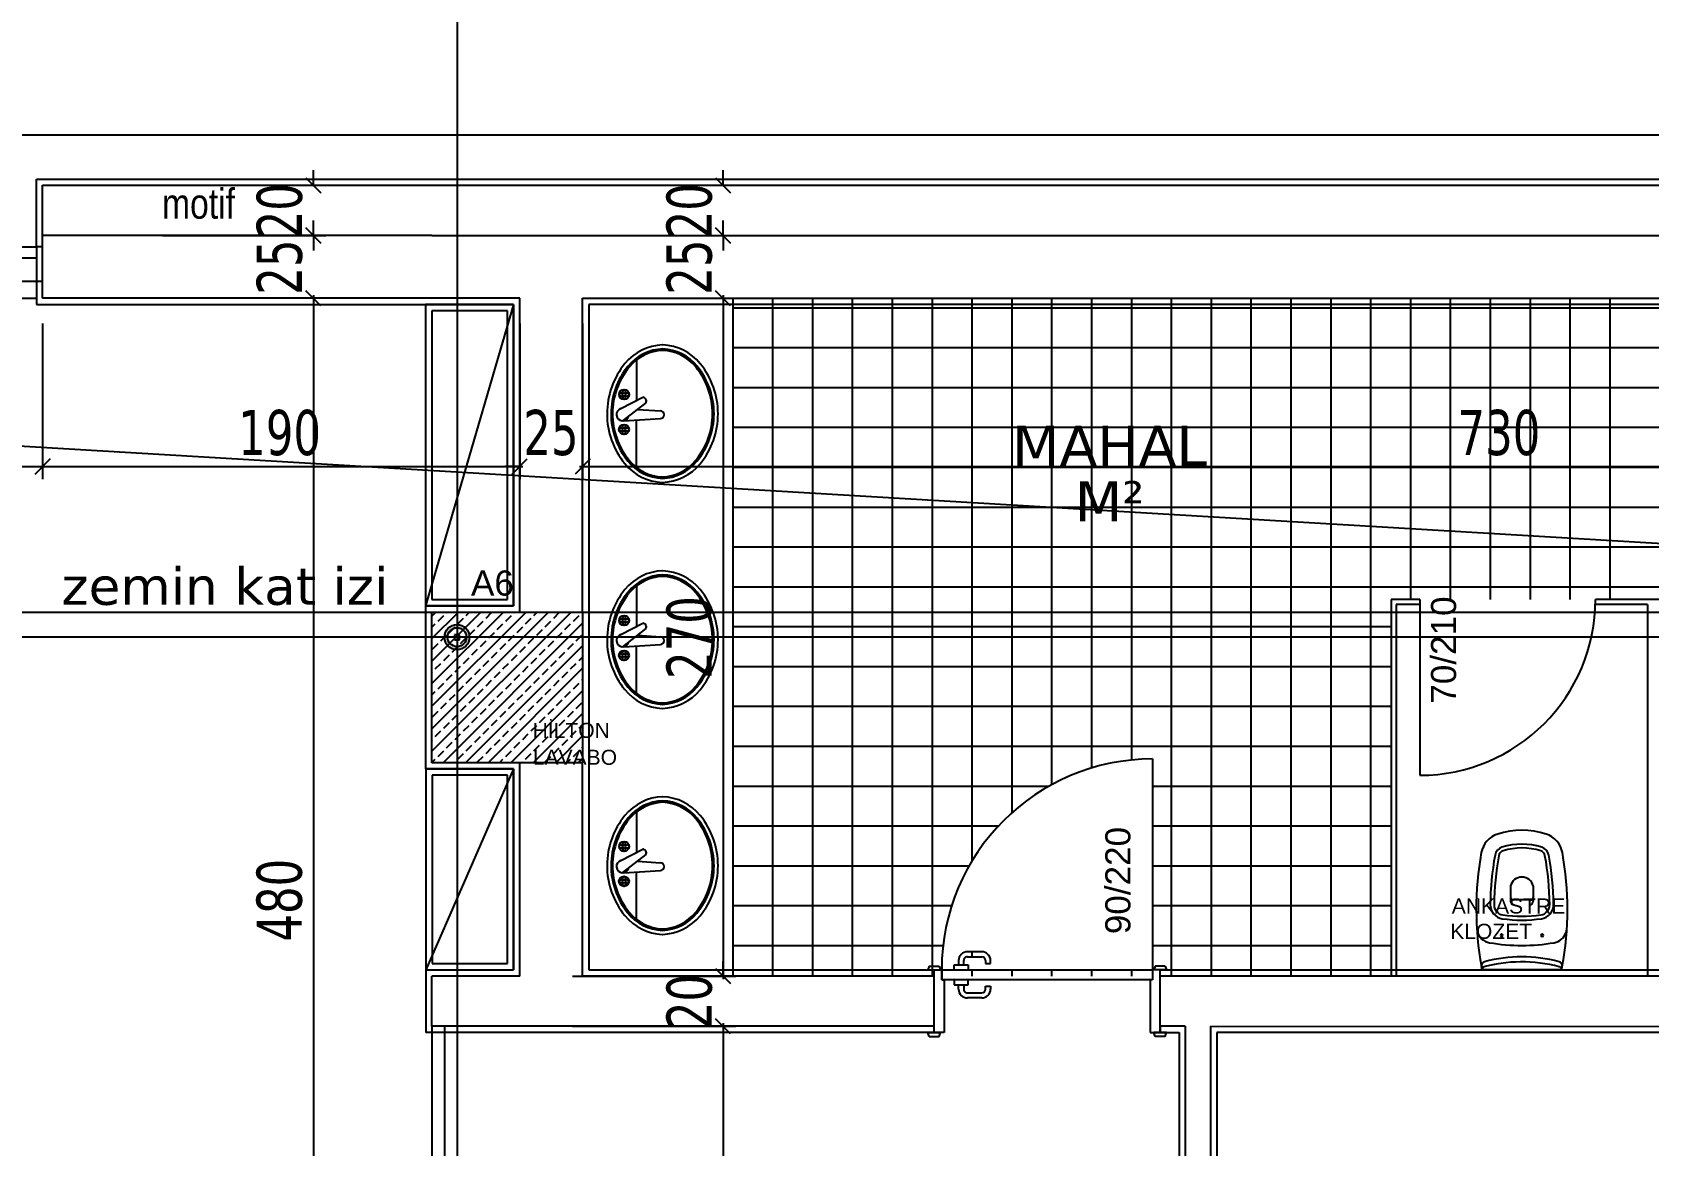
# Model space of a CAD drawing. Header units: millimetres. Extents: x 43168.9 to 43194.6, y -25545.1 to -25543.4.
# Drawn here: x 43175.5091 to 43175.6378, y -25543.8804 to -25543.7917 of the extents above; entities that cross this region are included whole.
import ezdxf
from ezdxf.enums import TextEntityAlignment as Align

# ---------------------------------------------------------------- set-up
doc = ezdxf.new("R2010")
doc.units = ezdxf.units.MM
doc.header["$LTSCALE"] = 200
for name, pattern in [('DASHDOT', [1, 0.5, -0.25, 0, -0.25]), ('DASHDOT2', [0.5, 0.25, -0.125, 0, -0.125]), ('HIDDEN2', [0.1875, 0.125, -0.0625])]:
    doc.linetypes.add(name, pattern=pattern)
for name, color, linetype in [('ahsap-mal_sgh', 44, 'Continuous'), ('aks_sgh', 5, 'DASHDOT2'), ('cam_sgh', 1, 'Continuous'), ('dograma_sgh', 43, 'Continuous'), ('duv_sgh', 4, 'Continuous'), ('gor-3_sgh', 191, 'Continuous'), ('gor-4_sgh', 17, 'Continuous'), ('izd.tas.alt_sgh', 214, 'HIDDEN2'), ('kolon-b.a_sgh', 6, 'Continuous'), ('olcuic_sgh', 183, 'Continuous'), ('poz_sgh', 12, 'Continuous'), ('siva_sgh', 145, 'Continuous'), ('tarama-betonarme_sgh', 223, 'Continuous'), ('tarama-zemin_sgh', 197, 'Continuous'), ('tefris_sgh', 146, 'Continuous'), ('yapi-yaklasma_sgh', 41, 'DASHDOT'), ('yazi-genel_sgh', 7, 'Continuous'), ('yazi-merdi_sgh', 9, 'Continuous')]:
    doc.layers.add(name, color=color, linetype=linetype)
doc.styles.add('1-200', font='arial.ttf', dxfattribs={"height": 60})
doc.styles.add('dim', font='VERDANA.TTF', dxfattribs={"width": 0.7})
doc.styles.add('text1', font='VERDANA.TTF')
doc.styles.add('text2', font='arial.ttf')

msp = doc.modelspace()

# ---------------------------------------------------------------- hatches: boundary and pattern name
h = msp.add_hatch(color=256)
edge = h.paths.add_edge_path()
edge.add_arc((43175.54287904171, -25543.83991939969), 0.001, 0, 360)
edge = h.paths.add_edge_path(flags=16)
edge.add_arc((43175.54287904171, -25543.83991939969), 0.00075, 0, 360)

# ---------------------------------------------------------------- linework, layer by layer
at = {"color": 0, "linetype": 'ByBlock', "lineweight": -2}
for p, q in [((43175.53083846079, -25543.80331939969), (43175.53203846079, -25543.80451939969)), ((43175.56347303656, -25543.80331939969), (43175.56467303656, -25543.80451939969)), ((43175.53203846079, -25543.80851939969), (43175.53083846079, -25543.80731939969)), ((43175.53083846079, -25543.80731939969), (43175.53203846079, -25543.80851939969)), ((43175.56467303656, -25543.80851939969), (43175.56347303656, -25543.80731939969)), ((43175.56347303656, -25543.80731939969), (43175.56467303656, -25543.80851939969)), ((43175.53203846079, -25543.81351939969), (43175.53083846079, -25543.81231939969)), ((43175.53203846079, -25543.81351939969), (43175.53083846079, -25543.81231939969)), ((43175.56467303656, -25543.81351939969), (43175.56347303656, -25543.81231939969)), ((43175.56467303656, -25543.81351939969), (43175.56347303656, -25543.81231939969)), ((43175.50927959124, -25543.82692160917), (43175.51047959124, -25543.82572160917)), ((43175.51047959124, -25543.82572160917), (43175.50927959124, -25543.82692160917)), ((43175.5472790417, -25543.82692160917), (43175.5484790417, -25543.82572160917)), ((43175.5472790417, -25543.82692160917), (43175.5484790417, -25543.82572160917)), ((43175.55347904171, -25543.82572160917), (43175.5522790417, -25543.82692160917)), ((43175.55347904171, -25543.82572160917), (43175.5522790417, -25543.82692160917)), ((43175.5430790417, -25543.83971939969), (43175.5426790417, -25543.83971939969)), ((43175.5426790417, -25543.83971939969), (43175.5426790417, -25543.84011939969)), ((43175.5426790417, -25543.84011939969), (43175.5430790417, -25543.84011939969)), ((43175.54294975238, -25543.83984868901), (43175.54280833103, -25543.83999011037)), ((43175.54294975238, -25543.83999011037), (43175.54280833103, -25543.83984868901)), ((43175.5430790417, -25543.84011939969), (43175.5430790417, -25543.83971939969)), ((43175.56347303656, -25543.86631939969), (43175.56467303656, -25543.86751939969)), ((43175.56347303656, -25543.86631939969), (43175.56467303656, -25543.86751939969)), ((43175.56467303656, -25543.87151939969), (43175.56347303656, -25543.87031939969)), ((43175.56467303656, -25543.87151939969), (43175.56347303656, -25543.87031939969))]:
    msp.add_line(p, q, dxfattribs=at)
at = {"color": 0}
for p, q in [((43175.55718921428, -25543.82105482806), (43175.5571965327, -25543.81781560509)), ((43175.55592667156, -25543.82171259138), (43175.55766898482, -25543.82080487576)), ((43175.5560943886, -25543.82267447481), (43175.55793221181, -25543.82123768714)), ((43175.5572547105, -25543.82176799277), (43175.55907540645, -25543.82189350493)), ((43175.55617241351, -25543.82267836698), (43175.55907405086, -25543.8224935034)), ((43175.55717713824, -25543.82639982743), (43175.55718569204, -25543.82261381091)), ((43175.55718921428, -25543.83905482806), (43175.5571965327, -25543.83581560509)), ((43175.55592667156, -25543.83971259138), (43175.55766898482, -25543.83880487576)), ((43175.5560943886, -25543.84067447481), (43175.55793221181, -25543.83923768714)), ((43175.5572547105, -25543.83976799277), (43175.55907540645, -25543.83989350493)), ((43175.55617241351, -25543.84067836698), (43175.55907405086, -25543.8404935034)), ((43175.55717713824, -25543.84439982743), (43175.55718569204, -25543.84061381091)), ((43175.55718921428, -25543.85705482806), (43175.5571965327, -25543.85381560509)), ((43175.55592667156, -25543.85771259138), (43175.55766898482, -25543.85680487576)), ((43175.5560943886, -25543.85867447481), (43175.55793221181, -25543.85723768714)), ((43175.5572547105, -25543.85776799277), (43175.55907540645, -25543.85789350493)), ((43175.55617241351, -25543.85867836698), (43175.55907405086, -25543.8584935034)), ((43175.55717713824, -25543.86239982743), (43175.55718569204, -25543.85861381091))]:
    msp.add_line(p, q, dxfattribs=at)
at = {"color": 0, "linetype": 'Continuous'}
for p, q in [((43175.62677605793, -25543.85973623457), (43175.62677605793, -25543.86094583457)), ((43175.62859045793, -25543.86084503457), (43175.62677605793, -25543.86084503457)), ((43175.62859045793, -25543.85973623457), (43175.62859045793, -25543.86094583457)), ((43175.63084591793, -25543.86641015457), (43175.62451326456, -25543.86641015457))]:
    msp.add_line(p, q, dxfattribs=at)
at = {"color": 0}
for centre, radius in [((43175.55618473039, -25543.82058902033), 0.0003999999999999999), ((43175.55618471923, -25543.82059395941), 0.00012439710618346), ((43175.55617845223, -25543.82336781058), 0.0003999999999999999), ((43175.55617448351, -25543.82337272114), 0.00012439710618346), ((43175.55618473039, -25543.83858902033), 0.0003999999999999999), ((43175.55618471923, -25543.83859395941), 0.00012439710618346), ((43175.55617845223, -25543.84136781058), 0.0003999999999999999), ((43175.55617448351, -25543.84137272114), 0.00012439710618346), ((43175.55618473039, -25543.85658902033), 0.0003999999999999999), ((43175.55618471923, -25543.85659395941), 0.00012439710618346), ((43175.55617845223, -25543.85936781058), 0.0003999999999999999), ((43175.55617448351, -25543.85937272114), 0.00012439710618346)]:
    msp.add_circle(centre, radius, dxfattribs=at)
at = {"color": 0, "linetype": 'Continuous', "lineweight": -2}
for radius in [0.001, 0.00075]:
    msp.add_circle((43175.54287904171, -25543.83991939969), radius, dxfattribs=at)
at = {"color": 0}
for centre, radius, start, end in [((43175.5593936922, -25543.82067971858), 0.004049800000000196, 92.08255107724288, 140.7665509739581), ((43175.5593936922, -25543.82067971858), 0.004049800000000196, 92.08255107724288, 140.7665509739581), ((43175.5593936922, -25543.82067971858), 0.003729799999999996, 92.08255107724288, 140.7785510885551), ((43175.5593936922, -25543.82067971858), 0.003609800000000158, 92.15555112797823, 140.7825510554852), ((43175.55910583294, -25543.82067906822), 0.003609800000000368, 38.9585513162869, 87.5855510574453), ((43175.55910583294, -25543.82067906822), 0.003729800000000142, 38.96255148696515, 87.65855153184812), ((43175.55910583294, -25543.82067906822), 0.004049800000000042, 38.97455068836773, 87.65855153184812), ((43175.56113021022, -25543.82211662559), 0.00630367999999993, 140.6335511539146, 179.8705508401881), ((43175.56113021022, -25543.82211662559), 0.00598367999999993, 140.6335511539146, 179.8705508401881), ((43175.55736285984, -25543.82210811395), 0.005983699999999953, 359.8705508401881, 39.10755182930536), ((43175.55736285984, -25543.82210811395), 0.006303700000000025, 359.8705508401881, 39.10755182930536), ((43175.56113021022, -25543.82211662559), 0.005863680000000023, 140.6335511539146, 179.8705508401881), ((43175.55736285984, -25543.82210811395), 0.005863699999999879, 359.8705508401881, 39.10755182930536), ((43175.55598446335, -25543.82070698575), 0.0002299507936834118, 59.73302732335627, 150.3003016352842), ((43175.55598497612, -25543.82048002935), 0.0002299507936838005, 209.4408003521916, 298.9138816027846), ((43175.55629775071, -25543.82079193699), 0.0002299507936837746, 151.2451516573295, 240.3003025405783), ((43175.55629865444, -25543.82039193801), 0.0002299507936865124, 119.4407994445735, 210.4229793278133), ((43175.55607079432, -25543.82079142422), 0.0002299507936839769, 299.4407994445735, 28.495950719856), ((43175.55607169804, -25543.82039142524), 0.0002299507936863471, 329.3181223126028, 60.3003025405783), ((43175.55638446233, -25543.82070788947), 0.0002299507936827259, 29.44080035219162, 120.0080744395649), ((43175.55638497511, -25543.82048093307), 0.0002299507936830513, 240.8272205400959, 330.3003016352842), ((43175.55765429506, -25543.82111026008), 0.0003057374255369491, 335.3681633504947, 87.24605124152352), ((43175.56113021022, -25543.82211662559), 0.0063036799999998, 179.8705508401881, 219.1075518293054), ((43175.56113021022, -25543.82211662559), 0.005983680000000094, 179.8705508401881, 219.1075518293054), ((43175.56113021022, -25543.82211662559), 0.005863680000000021, 179.8705508401881, 219.1075518293054), ((43175.55607797008, -25543.82218672309), 0.0005000000000000007, 106.2669456431001, 345.7580929992145), ((43175.55907472866, -25543.82219350417), 0.0002999999999999998, 269.8705518800349, 89.87055188003491), ((43175.55736285984, -25543.82210811395), 0.005863680000000023, 320.6335511539146, 359.8705508401881), ((43175.55736285984, -25543.82210811395), 0.00598367999999993, 320.6335511539146, 359.8705508401881), ((43175.55736285984, -25543.82210811395), 0.006303680000000212, 320.6335511539146, 359.8705508401881), ((43175.55736285984, -25543.82210811395), 0.006303680000000212, 320.6335511539146, 359.8705508401881), ((43175.55597818519, -25543.823485776), 0.0002299507936828297, 60.82722054009587, 150.3003016352842), ((43175.55597869796, -25543.8232588196), 0.0002299507936852562, 209.4408003521916, 300.008074439565), ((43175.55629146226, -25543.82357528383), 0.0002299507936846248, 149.3181223126028, 240.3003025405783), ((43175.55629236598, -25543.82317528485), 0.0002299507936848985, 119.4407994445735, 208.495950719856), ((43175.55606450586, -25543.82357477106), 0.0002299507936844641, 299.4407994445735, 30.42297932781324), ((43175.55606540958, -25543.82317477208), 0.0002299507936846747, 331.2451516573295, 60.3003025405783), ((43175.55637869694, -25543.82325972332), 0.000229950793684276, 239.7330273233562, 330.3003016352842), ((43175.55637818417, -25543.82348667972), 0.0002299507936829976, 29.44080035219162, 118.9138816027846), ((43175.55938721712, -25543.82354567127), 0.004049800000000324, 218.9745506883677, 267.6585515318482), ((43175.55938721712, -25543.82354567127), 0.004049800000000324, 218.9745506883677, 267.6585515318482), ((43175.55938721712, -25543.82354567127), 0.003729800000000142, 218.9625514869651, 267.6585515318482), ((43175.55938721712, -25543.82354567127), 0.003609800000000086, 218.9585513162869, 267.5855510574453), ((43175.55909935785, -25543.82354502091), 0.003729799999999996, 272.0825510772428, 320.7785510885551), ((43175.55909935785, -25543.82354502091), 0.003609800000000158, 272.1555511279782, 320.7825510554852), ((43175.55909935785, -25543.82354502091), 0.004049800000000196, 272.0825510772428, 320.7665509739581), ((43175.55909935785, -25543.82354502091), 0.004049800000000196, 272.0825510772428, 320.7665509739581), ((43175.5593936922, -25543.83867971858), 0.004049800000000196, 92.08255107724288, 140.7665509739581), ((43175.5593936922, -25543.83867971858), 0.004049800000000196, 92.08255107724288, 140.7665509739581), ((43175.5593936922, -25543.83867971858), 0.003729799999999996, 92.08255107724288, 140.7785510885551), ((43175.5593936922, -25543.83867971858), 0.003609800000000158, 92.15555112797823, 140.7825510554852), ((43175.55910583294, -25543.83867906822), 0.003609800000000368, 38.9585513162869, 87.5855510574453), ((43175.55910583294, -25543.83867906822), 0.003729800000000142, 38.96255148696515, 87.65855153184812), ((43175.55910583294, -25543.83867906822), 0.004049800000000042, 38.97455068836773, 87.65855153184812), ((43175.56113021022, -25543.84011662559), 0.00630367999999993, 140.6335511539146, 179.8705508401881), ((43175.56113021022, -25543.84011662559), 0.00598367999999993, 140.6335511539146, 179.8705508401881), ((43175.55736285984, -25543.84010811395), 0.005983699999999953, 359.8705508401881, 39.10755182930536), ((43175.55736285984, -25543.84010811395), 0.006303700000000025, 359.8705508401881, 39.10755182930536), ((43175.56113021022, -25543.84011662559), 0.005863680000000023, 140.6335511539146, 179.8705508401881), ((43175.55736285984, -25543.84010811395), 0.005863699999999879, 359.8705508401881, 39.10755182930536), ((43175.55598446335, -25543.83870698575), 0.0002299507936834118, 59.73302732335627, 150.3003016352842), ((43175.55598497612, -25543.83848002935), 0.0002299507936838005, 209.4408003521916, 298.9138816027846), ((43175.55629775071, -25543.83879193699), 0.0002299507936837746, 151.2451516573295, 240.3003025405783), ((43175.55629865444, -25543.83839193801), 0.0002299507936865124, 119.4407994445735, 210.4229793278133), ((43175.55607079432, -25543.83879142422), 0.0002299507936839769, 299.4407994445735, 28.495950719856), ((43175.55607169804, -25543.83839142524), 0.0002299507936863471, 329.3181223126028, 60.3003025405783), ((43175.55638446233, -25543.83870788947), 0.0002299507936827259, 29.44080035219162, 120.0080744395649), ((43175.55638497511, -25543.83848093307), 0.0002299507936830513, 240.8272205400959, 330.3003016352842), ((43175.55765429506, -25543.83911026008), 0.0003057374255369491, 335.3681633504947, 87.24605124152352), ((43175.56113021022, -25543.84011662559), 0.0063036799999998, 179.8705508401881, 219.1075518293054), ((43175.56113021022, -25543.84011662559), 0.005983680000000094, 179.8705508401881, 219.1075518293054), ((43175.56113021022, -25543.84011662559), 0.005863680000000021, 179.8705508401881, 219.1075518293054), ((43175.55607797008, -25543.84018672309), 0.0005000000000000007, 106.2669456431001, 345.7580929992145), ((43175.55907472866, -25543.84019350417), 0.0002999999999999998, 269.8705518800349, 89.87055188003491), ((43175.55736285984, -25543.84010811395), 0.005863680000000023, 320.6335511539146, 359.8705508401881), ((43175.55736285984, -25543.84010811395), 0.00598367999999993, 320.6335511539146, 359.8705508401881), ((43175.55736285984, -25543.84010811395), 0.006303680000000212, 320.6335511539146, 359.8705508401881), ((43175.55736285984, -25543.84010811395), 0.006303680000000212, 320.6335511539146, 359.8705508401881), ((43175.55597818519, -25543.841485776), 0.0002299507936828297, 60.82722054009587, 150.3003016352842), ((43175.55597869796, -25543.8412588196), 0.0002299507936852562, 209.4408003521916, 300.008074439565), ((43175.55629146226, -25543.84157528383), 0.0002299507936846248, 149.3181223126028, 240.3003025405783), ((43175.55629236598, -25543.84117528485), 0.0002299507936848985, 119.4407994445735, 208.495950719856), ((43175.55606450586, -25543.84157477106), 0.0002299507936844641, 299.4407994445735, 30.42297932781324), ((43175.55606540958, -25543.84117477208), 0.0002299507936846747, 331.2451516573295, 60.3003025405783), ((43175.55637869694, -25543.84125972332), 0.000229950793684276, 239.7330273233562, 330.3003016352842), ((43175.55637818417, -25543.84148667972), 0.0002299507936829976, 29.44080035219162, 118.9138816027846), ((43175.55938721712, -25543.84154567127), 0.004049800000000324, 218.9745506883677, 267.6585515318482), ((43175.55938721712, -25543.84154567127), 0.004049800000000324, 218.9745506883677, 267.6585515318482), ((43175.55938721712, -25543.84154567127), 0.003729800000000142, 218.9625514869651, 267.6585515318482), ((43175.55938721712, -25543.84154567127), 0.003609800000000086, 218.9585513162869, 267.5855510574453), ((43175.55909935785, -25543.84154502091), 0.003729799999999996, 272.0825510772428, 320.7785510885551), ((43175.55909935785, -25543.84154502091), 0.003609800000000158, 272.1555511279782, 320.7825510554852), ((43175.55909935785, -25543.84154502091), 0.004049800000000196, 272.0825510772428, 320.7665509739581), ((43175.55909935785, -25543.84154502091), 0.004049800000000196, 272.0825510772428, 320.7665509739581), ((43175.5593936922, -25543.85667971858), 0.004049800000000196, 92.08255107724288, 140.7665509739581), ((43175.5593936922, -25543.85667971858), 0.004049800000000196, 92.08255107724288, 140.7665509739581), ((43175.5593936922, -25543.85667971858), 0.003729799999999996, 92.08255107724288, 140.7785510885551), ((43175.5593936922, -25543.85667971858), 0.003609800000000158, 92.15555112797823, 140.7825510554852), ((43175.55910583294, -25543.85667906822), 0.003609800000000368, 38.9585513162869, 87.5855510574453), ((43175.55910583294, -25543.85667906822), 0.003729800000000142, 38.96255148696515, 87.65855153184812), ((43175.55910583294, -25543.85667906822), 0.004049800000000042, 38.97455068836773, 87.65855153184812), ((43175.56113021022, -25543.85811662559), 0.00630367999999993, 140.6335511539146, 179.8705508401881), ((43175.56113021022, -25543.85811662559), 0.00598367999999993, 140.6335511539146, 179.8705508401881), ((43175.56113021022, -25543.85811662559), 0.005863680000000023, 140.6335511539146, 179.8705508401881), ((43175.55736285984, -25543.85810811395), 0.005863699999999879, 359.8705508401881, 39.10755182930536), ((43175.55736285984, -25543.85810811395), 0.005983699999999953, 359.8705508401881, 39.10755182930536), ((43175.55736285984, -25543.85810811395), 0.006303700000000025, 359.8705508401881, 39.10755182930536), ((43175.55598446335, -25543.85670698575), 0.0002299507936834118, 59.73302732335627, 150.3003016352842), ((43175.55598497612, -25543.85648002935), 0.0002299507936838005, 209.4408003521916, 298.9138816027846), ((43175.55629775071, -25543.85679193699), 0.0002299507936837746, 151.2451516573295, 240.3003025405783), ((43175.55629865444, -25543.85639193801), 0.0002299507936865124, 119.4407994445735, 210.4229793278133), ((43175.55607079432, -25543.85679142422), 0.0002299507936839769, 299.4407994445735, 28.495950719856), ((43175.55607169804, -25543.85639142524), 0.0002299507936863471, 329.3181223126028, 60.3003025405783), ((43175.55638446233, -25543.85670788947), 0.0002299507936827259, 29.44080035219162, 120.0080744395649), ((43175.55638497511, -25543.85648093307), 0.0002299507936830513, 240.8272205400959, 330.3003016352842), ((43175.55765429506, -25543.85711026008), 0.0003057374255369491, 335.3681633504947, 87.24605124152352), ((43175.56113021022, -25543.85811662559), 0.0063036799999998, 179.8705508401881, 219.1075518293054), ((43175.56113021022, -25543.85811662559), 0.005983680000000094, 179.8705508401881, 219.1075518293054), ((43175.56113021022, -25543.85811662559), 0.005863680000000021, 179.8705508401881, 219.1075518293054), ((43175.55607797008, -25543.85818672309), 0.0005000000000000007, 106.2669456431001, 345.7580929992145), ((43175.55907472866, -25543.85819350417), 0.0002999999999999998, 269.8705518800349, 89.87055188003491), ((43175.55736285984, -25543.85810811395), 0.005863680000000023, 320.6335511539146, 359.8705508401881), ((43175.55736285984, -25543.85810811395), 0.00598367999999993, 320.6335511539146, 359.8705508401881), ((43175.55736285984, -25543.85810811395), 0.006303680000000212, 320.6335511539146, 359.8705508401881), ((43175.55736285984, -25543.85810811395), 0.006303680000000212, 320.6335511539146, 359.8705508401881), ((43175.55597818519, -25543.859485776), 0.0002299507936828297, 60.82722054009587, 150.3003016352842), ((43175.55597869796, -25543.8592588196), 0.0002299507936852562, 209.4408003521916, 300.008074439565), ((43175.55629146226, -25543.85957528383), 0.0002299507936846248, 149.3181223126028, 240.3003025405783), ((43175.55629236598, -25543.85917528485), 0.0002299507936848985, 119.4407994445735, 208.495950719856), ((43175.55606450586, -25543.85957477106), 0.0002299507936844641, 299.4407994445735, 30.42297932781324), ((43175.55606540958, -25543.85917477208), 0.0002299507936846747, 331.2451516573295, 60.3003025405783), ((43175.55637869694, -25543.85925972332), 0.000229950793684276, 239.7330273233562, 330.3003016352842), ((43175.55637818417, -25543.85948667972), 0.0002299507936829976, 29.44080035219162, 118.9138816027846), ((43175.55938721712, -25543.85954567127), 0.004049800000000324, 218.9745506883677, 267.6585515318482), ((43175.55938721712, -25543.85954567127), 0.004049800000000324, 218.9745506883677, 267.6585515318482), ((43175.55938721712, -25543.85954567127), 0.003729800000000142, 218.9625514869651, 267.6585515318482), ((43175.55938721712, -25543.85954567127), 0.003609800000000086, 218.9585513162869, 267.5855510574453), ((43175.55909935785, -25543.85954502091), 0.003729799999999996, 272.0825510772428, 320.7785510885551), ((43175.55909935785, -25543.85954502091), 0.003609800000000158, 272.1555511279782, 320.7825510554852), ((43175.55909935785, -25543.85954502091), 0.004049800000000196, 272.0825510772428, 320.7665509739581), ((43175.55909935785, -25543.85954502091), 0.004049800000000196, 272.0825510772428, 320.7665509739581)]:
    msp.add_arc(centre, radius, start, end, dxfattribs=at)
at = {"color": 0, "linetype": 'Continuous'}
for centre, radius, start, end in [((43175.62633807793, -25543.85742509457), 0.0019152, 107.6511703157193, 169.7388938313445), ((43175.62768325792, -25543.86165249457), 0.006351460000000001, 72.3488296842807, 107.6511703157193), ((43175.62902841793, -25543.85742509457), 0.0019152, 10.26110616865548, 72.3488296842807), ((43175.62633807793, -25543.85742509457), 0.0008064000000000001, 107.6511703157193, 169.7388938313445), ((43175.62633807793, -25543.85742509457), 0.000504, 107.6511703157193, 169.7388938313445), ((43175.62768325792, -25543.86165249457), 0.005242660000000001, 72.3488296842807, 107.6511703157193), ((43175.62768325792, -25543.86165249457), 0.00494026, 72.3488296842807, 107.6511703157193), ((43175.62902841793, -25543.85742509457), 0.000504, 10.26110616865548, 72.3488296842807), ((43175.62902841793, -25543.85742509457), 0.0008064000000000001, 10.26110616865548, 72.3488296842807), ((43175.64929443793, -25543.86158087457), 0.02524468, 169.7388938313445, 190.4550879234587), ((43175.64929443793, -25543.86158087457), 0.02413588000000001, 169.7388938313445, 179.1167887146018), ((43175.64929443793, -25543.86158087457), 0.02383348, 169.7388938313445, 179.1167887146018), ((43175.60607205793, -25543.86158087457), 0.02383348, 0.8832112853981974, 10.26110616865548), ((43175.60607205793, -25543.86158087457), 0.02413588000000001, 0.8832112853981974, 10.26110616865548), ((43175.60607205793, -25543.86158087457), 0.02524468, 349.5449120765413, 10.26110616865548), ((43175.62768325792, -25543.85996663457), 0.000936, 14.250033162787, 165.749966837213), ((43175.62697765793, -25543.86064343457), 0.0002016, 180, 270), ((43175.62838885793, -25543.86064343457), 0.0002016, 270, 0), ((43175.62629025793, -25543.86122623457), 0.00112896, 179.1167887146018, 261.5721288573596), ((43175.62629025793, -25543.86122623457), 0.00082656, 179.1167887146018, 261.5721288573596), ((43175.62768325792, -25543.85182449457), 0.01033094, 261.5721288573596, 278.4278711426404), ((43175.62707845792, -25543.86094583457), 0.0003024, 180, 270), ((43175.62828805792, -25543.86094583457), 0.0003024, 270, 0), ((43175.62907625792, -25543.86122623457), 0.00082656, 278.4278711426404, 0.8832112853981974), ((43175.62907625792, -25543.86122623457), 0.00112896, 278.4278711426404, 0.8832112853981974), ((43175.62564687792, -25543.86296345457), 0.00156034, 187.3639559721753, 196.4205397721378), ((43175.62531043793, -25543.86306259457), 0.0012096, 196.4205397721378, 260.2852179635868), ((43175.62768325792, -25543.85182449457), 0.01063334, 261.5721288573596, 278.4278711426404), ((43175.62968541792, -25543.86294443457), 0.00159678, 342.1769421104649, 352.1170608489974), ((43175.62768325792, -25543.84920263457), 0.0152712, 260.2852179635868, 279.7062788294551), ((43175.62607355793, -25543.86366743457), 0.000105, 0, 180), ((43175.62607355793, -25543.86366743457), 0.000105, 180, 0), ((43175.62929605792, -25543.86366743457), 0.000105, 0, 180), ((43175.62929605792, -25543.86366743457), 0.000105, 180, 0), ((43175.63005399793, -25543.86306295457), 0.0012096, 279.7062788294551, 342.1769421104649), ((43175.62480591793, -25543.86609971457), 0.0003427200000000001, 104.8880348737768, 190.4550879234587), ((43175.62768325792, -25543.87732583457), 0.0115416, 75.02004352919982, 106.0987999213461), ((43175.62768325792, -25543.87692263457), 0.0115416, 75.11196512622318, 104.8880348737768), ((43175.63056059793, -25543.86609971457), 0.0003427200000000001, 349.5449120765413, 75.11196512622318), ((43175.61682567753, -25543.86765633779), 0.007787937268195099, 9.207739829871896, 11.06322909352937), ((43175.62471935793, -25543.86638603457), 0.0002074999999995732, 106.8887178219527, 186.6752075869448), ((43175.63060399792, -25543.86641015457), 0.00024192, 0, 75.02004352919982), ((43175.62780657771, -25543.86564777685), 0.003133497843446896, 345.9186519573934, 350.5567157658164)]:
    msp.add_arc(centre, radius, start, end, dxfattribs=at)
at = {"layer": 'ahsap-mal_sgh'}
for p, q in [((43175.61727959124, -25543.83691939969), (43175.61727959124, -25543.86691939969)), ((43175.61954645068, -25543.83691939969), (43175.61727959124, -25543.83691939969)), ((43175.61767959124, -25543.83731939969), (43175.61767959124, -25543.86691939969)), ((43175.61954645068, -25543.83731939969), (43175.61767959124, -25543.83731939969)), ((43175.61954645068, -25543.83691939969), (43175.61954645068, -25543.85091939969)), ((43175.63767959124, -25543.83731939969), (43175.63354073523, -25543.83731939969)), ((43175.63994645068, -25543.83691939969), (43175.63354645068, -25543.83691939969)), ((43175.63767959124, -25543.83731939969), (43175.63767959124, -25543.86691939969))]:
    msp.add_line(p, q, dxfattribs=at)
msp.add_arc((43175.61954645068, -25543.83691939969), 0.014, 270, 0, dxfattribs=at)
at = {"layer": 'aks_sgh'}
for p, q in [((43175.54287904171, -25543.74091939969), (43175.54287904171, -25544.60991939969)), ((43175.80687959124, -25543.83991939969), (43175.00487849217, -25543.83991939969))]:
    msp.add_line(p, q, dxfattribs=at)
at = {"layer": 'cam_sgh'}
for p, q in [((43175.54087904171, -25543.87091939969), (43175.54087904171, -25543.88491015457)), ((43175.5418790417, -25543.87091939969), (43175.5418790417, -25543.88491015457))]:
    msp.add_line(p, q, dxfattribs=at)
at = {"layer": 'dograma_sgh'}
for p, q in [((43175.50805959124, -25543.80882439969), (43175.50938959124, -25543.80882439969)), ((43175.50938959124, -25543.80882439969), (43175.50938959124, -25543.80973439969)), ((43175.50987959124, -25543.80882439969), (43175.50938959124, -25543.80882439969)), ((43175.50938959124, -25543.80882439969), (43175.50938959124, -25543.81155439969)), ((43175.50987959124, -25543.81155439969), (43175.50987959124, -25543.80882439969)), ((43175.50938959124, -25543.80973439969), (43175.50805959124, -25543.80973439969)), ((43175.50938959124, -25543.81155439969), (43175.50987959124, -25543.81155439969)), ((43175.58282904189, -25543.86567939973), (43175.58282904181, -25543.86601939973)), ((43175.58322904181, -25543.86601939983), (43175.5832290419, -25543.86567939983)), ((43175.58466904207, -25543.8649794002), (43175.58352904207, -25543.86497939991)), ((43175.58352904197, -25543.86537939991), (43175.58466904197, -25543.8653794002)), ((43175.5849690419, -25543.86567940028), (43175.58496904183, -25543.86591940028)), ((43175.58496904183, -25543.86591940028), (43175.58536904184, -25543.86591940038)), ((43175.58536904184, -25543.86591940038), (43175.5853690419, -25543.86567940038)), ((43175.5804790417, -25543.86611939969), (43175.5803790417, -25543.86641939969)), ((43175.5803790417, -25543.86641939969), (43175.5813790417, -25543.86641939969)), ((43175.5804790417, -25543.86611939969), (43175.5812790417, -25543.86611939969)), ((43175.58087904171, -25543.87141939969), (43175.58087904171, -25543.86641939969)), ((43175.58087904171, -25543.86641939969), (43175.58147904171, -25543.86641939969)), ((43175.5812790417, -25543.86611939969), (43175.5813790417, -25543.86641939969)), ((43175.58147904171, -25543.86721939969), (43175.58147904171, -25543.86641939969)), ((43175.58147904171, -25543.86641939969), (43175.5982790417, -25543.86641939969)), ((43175.58147904171, -25543.86641939969), (43175.58147904171, -25543.86671939969)), ((43175.58147904171, -25543.86671939969), (43175.58147904171, -25543.86721939969)), ((43175.5982790417, -25543.86721939969), (43175.58147904171, -25543.86721939969)), ((43175.58147904171, -25543.86721939969), (43175.5816790417, -25543.86721939969)), ((43175.5816790417, -25543.86721939969), (43175.5816790417, -25543.87141939969)), ((43175.5824790417, -25543.86641939962), (43175.5824790418, -25543.86601939964)), ((43175.5824790418, -25543.86601939964), (43175.58357904181, -25543.86601939992)), ((43175.5824790417, -25543.86721939976), (43175.5824790418, -25543.86761939974)), ((43175.58357904181, -25543.86601939992), (43175.5835790417, -25543.86641939991)), ((43175.58357904181, -25543.86761939946), (43175.5835790417, -25543.86721939946)), ((43175.5982790417, -25543.86721939969), (43175.5980790417, -25543.86721939969)), ((43175.5980790417, -25543.86721939969), (43175.5980790417, -25543.87141939969)), ((43175.5982790417, -25543.86641939969), (43175.5982790417, -25543.86721939969)), ((43175.5988790417, -25543.86641939969), (43175.5982790417, -25543.86641939969)), ((43175.5982790417, -25543.86641939969), (43175.5982790417, -25543.86671939969)), ((43175.5982790417, -25543.86671939969), (43175.5982790417, -25543.86721939969)), ((43175.59847904171, -25543.86611939969), (43175.5983790417, -25543.86641939969)), ((43175.59937904171, -25543.86641939969), (43175.5983790417, -25543.86641939969)), ((43175.59927904171, -25543.86611939969), (43175.59847904171, -25543.86611939969)), ((43175.5988790417, -25543.87141939969), (43175.5988790417, -25543.86641939969)), ((43175.59927904171, -25543.86611939969), (43175.59937904171, -25543.86641939969)), ((43175.5824790418, -25543.86761939974), (43175.58357904181, -25543.86761939946)), ((43175.58282904189, -25543.86795939965), (43175.58282904181, -25543.86761939965)), ((43175.58322904181, -25543.86761939955), (43175.5832290419, -25543.86795939955)), ((43175.58352904197, -25543.86825939947), (43175.58466904197, -25543.86825939918)), ((43175.5849690419, -25543.8679593991), (43175.58496904183, -25543.8677193991)), ((43175.58496904183, -25543.8677193991), (43175.58536904184, -25543.86771939899)), ((43175.58536904184, -25543.86771939899), (43175.5853690419, -25543.86795939899)), ((43175.58466904207, -25543.86865939918), (43175.58352904207, -25543.86865939947)), ((43175.5804790417, -25543.87171939969), (43175.5803790417, -25543.87141939969)), ((43175.5803790417, -25543.87141939969), (43175.5813790417, -25543.87141939969)), ((43175.5804790417, -25543.87171939969), (43175.5812790417, -25543.87171939969)), ((43175.5816790417, -25543.87141939969), (43175.58087904171, -25543.87141939969)), ((43175.5812790417, -25543.87171939969), (43175.5813790417, -25543.87141939969)), ((43175.5980790417, -25543.87141939969), (43175.5988790417, -25543.87141939969)), ((43175.59847904171, -25543.87171939969), (43175.5983790417, -25543.87141939969)), ((43175.59937904171, -25543.87141939969), (43175.5983790417, -25543.87141939969)), ((43175.59927904171, -25543.87171939969), (43175.59847904171, -25543.87171939969)), ((43175.59927904171, -25543.87171939969), (43175.59937904171, -25543.87141939969))]:
    msp.add_line(p, q, dxfattribs=at)
at = {"layer": 'dograma_sgh', "color": 145}
msp.add_line((43175.5982790417, -25543.84961939969), (43175.5982790417, -25543.86641939969), dxfattribs=at)
msp.add_arc((43175.5982790417, -25543.86641939969), 0.0168, 90, 180, dxfattribs=at)
at = {"layer": 'dograma_sgh'}
for centre, radius, start, end in [((43175.5835290419, -25543.86567939991), 0.0007, 89.99998540914169, 179.9999854091419), ((43175.5835290419, -25543.86567939991), 0.0003, 89.99998540914169, 179.9999854091419), ((43175.5846690419, -25543.8656794002), 0.0007, 359.9999854091419, 89.99998540914169), ((43175.5846690419, -25543.8656794002), 0.0003, 359.9999854091419, 89.99998540914169), ((43175.5835290419, -25543.86795939947), 0.0007, 180.0000145908581, 270.0000145908583), ((43175.5835290419, -25543.86795939947), 0.0003, 180.0000145908581, 270.0000145908583), ((43175.5846690419, -25543.86795939918), 0.0003, 270.0000145908583, 1.459085805009095e-05), ((43175.5846690419, -25543.86795939918), 0.0007, 270.0000145908583, 1.459085805009095e-05)]:
    msp.add_arc(centre, radius, start, end, dxfattribs=at)
at = {"layer": 'duv_sgh'}
for p, q in [((43175.50987959124, -25543.81291939969), (43175.50987959124, -25543.80391939969)), ((43175.50987959124, -25543.80391939969), (43175.72787959124, -25543.80391939969)), ((43175.54087959124, -25543.80791939969), (43175.50987959124, -25543.80791939969)), ((43175.54087904171, -25543.80791939969), (43175.72787959124, -25543.80791939969)), ((43175.54787959124, -25543.81291939969), (43175.50987959124, -25543.81291939969)), ((43175.5478790417, -25543.83791939969), (43175.5478790417, -25543.81291939969)), ((43175.5528790417, -25543.83791939969), (43175.5528790417, -25543.81291939969)), ((43175.5528790417, -25543.81291939969), (43175.72187959124, -25543.81291939969)), ((43175.5478790417, -25543.86691939969), (43175.5478790417, -25543.84991939969)), ((43175.5528790417, -25543.86691939969), (43175.5528790417, -25543.84991939969)), ((43175.5478790417, -25543.86691939969), (43175.54087904171, -25543.86691939969)), ((43175.54087904171, -25543.87091939969), (43175.54087904171, -25543.86691939969)), ((43175.58087904171, -25543.86691939969), (43175.5528790417, -25543.86691939969)), ((43175.58087904171, -25543.87141939969), (43175.58087904171, -25543.86641939969)), ((43175.5988790417, -25543.87141939969), (43175.5988790417, -25543.86641939969)), ((43175.71887959124, -25543.86691939969), (43175.5988790417, -25543.86691939969)), ((43175.58087904171, -25543.87091939969), (43175.54087904171, -25543.87091939969)), ((43175.6008790417, -25543.87091939969), (43175.5988790417, -25543.87091939969)), ((43175.60087959124, -25543.87091939969), (43175.60087959124, -25543.95991939969)), ((43175.60287959124, -25543.87091939969), (43175.72287959125, -25543.87092864481)), ((43175.60287959124, -25543.87091939969), (43175.60287959124, -25543.95991939969))]:
    msp.add_line(p, q, dxfattribs=at)
at = {"layer": 'gor-3_sgh'}
msp.add_line((43175.5648790417, -25543.86691939969), (43175.5648790417, -25543.81291939969), dxfattribs=at)
at = {"layer": 'gor-4_sgh'}
for p, q in [((43175.73187959124, -25543.79991939969), (43175.40587959124, -25543.79991939969)), ((43175.46254459125, -25543.81155439969), (43175.50938959124, -25543.81155439969)), ((43175.43887959125, -25543.81291939969), (43175.50938959124, -25543.81291939969))]:
    msp.add_line(p, q, dxfattribs=at)
at = {"layer": 'izd.tas.alt_sgh'}
msp.add_line((43175.0838790417, -25543.83791939969), (43175.72787959124, -25543.83791939969), dxfattribs=at)
at = {"layer": 'kolon-b.a_sgh'}
for p, q in [((43175.54087904171, -25543.83791939969), (43175.5528790417, -25543.83791939969)), ((43175.54087904171, -25543.84991939969), (43175.54087904171, -25543.83791939969)), ((43175.5528790417, -25543.83791939969), (43175.5528790417, -25543.84991939969)), ((43175.5528790417, -25543.84991939969), (43175.54087904171, -25543.84991939969))]:
    msp.add_line(p, q, dxfattribs=at)
at = {"layer": 'olcuic_sgh'}
for p, q in [((43175.53143846079, -25543.80391939969), (43175.53143846079, -25543.80271939969)), ((43175.56407303656, -25543.80391939969), (43175.56407303656, -25543.80271939969)), ((43175.51943846079, -25543.80391939969), (43175.53243846079, -25543.80391939969)), ((43175.55207303655, -25543.80391939969), (43175.56507303655, -25543.80391939969)), ((43175.53143846079, -25543.80791939969), (43175.53143846079, -25543.80671939969)), ((43175.56407303656, -25543.80791939969), (43175.56407303656, -25543.80671939969)), ((43175.51943846079, -25543.80791939969), (43175.53243846079, -25543.80791939969)), ((43175.51943846079, -25543.80791939969), (43175.53243846079, -25543.80791939969)), ((43175.53143846079, -25543.80791939969), (43175.53143846079, -25543.80911939969)), ((43175.55207303655, -25543.80791939969), (43175.56507303655, -25543.80791939969)), ((43175.55207303655, -25543.80791939969), (43175.56507303655, -25543.80791939969)), ((43175.56407303656, -25543.80791939969), (43175.56407303656, -25543.80911939969)), ((43175.54343846079, -25543.81291939969), (43175.53043846079, -25543.81291939969)), ((43175.54343846079, -25543.81291939969), (43175.53043846079, -25543.81291939969)), ((43175.53143846079, -25543.81266939969), (43175.53143846079, -25543.90916015457)), ((43175.53143846079, -25543.81291939969), (43175.53143846079, -25543.81411939969)), ((43175.5548790417, -25543.81291939969), (43175.56507303655, -25543.81291939969)), ((43175.5548790417, -25543.81291939969), (43175.56507303655, -25543.81291939969)), ((43175.56407303656, -25543.81266939969), (43175.56407303656, -25543.86716939969)), ((43175.56407303656, -25543.81291939969), (43175.56407303656, -25543.81411939969)), ((43175.50987959124, -25543.81491939969), (43175.50987959124, -25543.82732160917)), ((43175.50987959124, -25543.81491939969), (43175.50987959124, -25543.82732160917)), ((43175.5478790417, -25543.81491939969), (43175.5478790417, -25543.82732160917)), ((43175.5478790417, -25543.81491939969), (43175.5478790417, -25543.82732160917)), ((43175.5528790417, -25543.81491939969), (43175.5528790417, -25543.82732160917)), ((43175.5528790417, -25543.81491939969), (43175.5528790417, -25543.82732160917)), ((43175.43762959124, -25543.82632160917), (43175.51012959125, -25543.82632160917)), ((43175.50962959124, -25543.82632160917), (43175.5481290417, -25543.82632160917)), ((43175.5478790417, -25543.82632160917), (43175.5466790417, -25543.82632160917)), ((43175.5526290417, -25543.82632160917), (43175.69912959124, -25543.82632160917)), ((43175.5528790417, -25543.82632160917), (43175.55407904171, -25543.82632160917)), ((43175.56407303656, -25543.86691939969), (43175.56407303656, -25543.86571939969)), ((43175.55207303655, -25543.86691939969), (43175.56507303655, -25543.86691939969)), ((43175.55207303655, -25543.86691939969), (43175.56507303655, -25543.86691939969)), ((43175.55207303655, -25543.87091939969), (43175.56507303655, -25543.87091939969)), ((43175.55207303655, -25543.87091939969), (43175.56507303655, -25543.87091939969)), ((43175.56407303656, -25543.87066939969), (43175.56407303656, -25544.54616939969)), ((43175.56407303656, -25543.87091939969), (43175.56407303656, -25543.87211939969))]:
    msp.add_line(p, q, dxfattribs=at)
at = {"layer": 'siva_sgh'}
for p, q in [((43175.50938959124, -25543.80882439969), (43175.50938959124, -25543.80341939969)), ((43175.50938959124, -25543.80341939969), (43175.72837904171, -25543.80341939969)), ((43175.50938959124, -25543.81155439969), (43175.50938959124, -25543.81291939969)), ((43175.50938959124, -25543.81291939969), (43175.50938959124, -25543.81341939969)), ((43175.50938959124, -25543.81341939969), (43175.54738959124, -25543.81341939969)), ((43175.54738959124, -25543.81341939969), (43175.54738959124, -25543.83741015457)), ((43175.69837959125, -25543.81341939969), (43175.55337959124, -25543.81341939969)), ((43175.55337959124, -25543.81341939969), (43175.55337959124, -25543.86641015457)), ((43175.54737959124, -25543.83741015457), (43175.54037959124, -25543.83741015457)), ((43175.54037959124, -25543.83741015457), (43175.54037959124, -25543.85041015457)), ((43175.54037959124, -25543.85041015457), (43175.54737959124, -25543.85041015457)), ((43175.54738959124, -25543.85041015457), (43175.54738959124, -25543.86641015457)), ((43175.54038959125, -25543.86641015457), (43175.54738959124, -25543.86641015457)), ((43175.54038959125, -25543.86641015457), (43175.54038959125, -25543.87141939969)), ((43175.55337959124, -25543.86641015457), (43175.58087904171, -25543.86641015457)), ((43175.5988790417, -25543.86641015457), (43175.71837959124, -25543.86641015457)), ((43175.5988790417, -25543.87091939969), (43175.5988790417, -25543.87141939969)), ((43175.58087904171, -25543.87141939969), (43175.54038959125, -25543.87141939969)), ((43175.5988790417, -25543.87141939969), (43175.6003790417, -25543.87141939969)), ((43175.6003790417, -25543.87141939969), (43175.6003790417, -25543.95991939969)), ((43175.72287959125, -25543.8714286448), (43175.60337959124, -25543.87141939969)), ((43175.60337959124, -25543.87141939969), (43175.60337959124, -25543.95991939969))]:
    msp.add_line(p, q, dxfattribs=at)
at = {"layer": 'tarama-betonarme_sgh'}
for p, q in [((43175.54087904171, -25543.83823312455), (43175.54119276657, -25543.83791939969)), ((43175.54087904171, -25543.84002917578), (43175.54298881779, -25543.83791939969)), ((43175.54087904171, -25543.841825227), (43175.54478486902, -25543.83791939969)), ((43175.54087904171, -25543.84362127823), (43175.54658092024, -25543.83791939969)), ((43175.54087904171, -25543.84541732945), (43175.54837697146, -25543.83791939969)), ((43175.54087904171, -25543.84721338067), (43175.55017302269, -25543.83791939969)), ((43175.54087904171, -25543.84900943189), (43175.55196907391, -25543.83791939969)), ((43175.54087904171, -25543.83913115055), (43175.54114917121, -25543.83886102105)), ((43175.54137367761, -25543.83863651465), (43175.54182269041, -25543.83818750184)), ((43175.54176512513, -25543.84991939969), (43175.5528790417, -25543.83880548312)), ((43175.54204719682, -25543.83796299544), (43175.54209079257, -25543.83791939969)), ((43175.54294522243, -25543.83886102105), (43175.54339423523, -25543.83841200824)), ((43175.54361874163, -25543.83818750184), (43175.54388684379, -25543.83791939969)), ((43175.54451676725, -25543.83908552746), (43175.54496578006, -25543.83863651465)), ((43175.54519028646, -25543.83841200824), (43175.54563929926, -25543.83796299544)), ((43175.54608831207, -25543.83931003386), (43175.54653732487, -25543.83886102105)), ((43175.54676183128, -25543.83863651465), (43175.54721084409, -25543.83818750184)), ((43175.54743535049, -25543.83796299544), (43175.54747894624, -25543.83791939969)), ((43175.5483333761, -25543.83886102105), (43175.54878238891, -25543.83841200824)), ((43175.54900689531, -25543.83818750184), (43175.54927499747, -25543.83791939969)), ((43175.54990492092, -25543.83908552746), (43175.55035393373, -25543.83863651465)), ((43175.55057844013, -25543.83841200824), (43175.55102745294, -25543.83796299544)), ((43175.55147646574, -25543.83931003386), (43175.55192547855, -25543.83886102105)), ((43175.55214998495, -25543.83863651465), (43175.55259899776, -25543.83818750184)), ((43175.55282350416, -25543.83796299544), (43175.55286709991, -25543.83791939969)), ((43175.54159818401, -25543.84020805947), (43175.54204719682, -25543.83975904666)), ((43175.54227170322, -25543.83953454026), (43175.54272071602, -25543.83908552746)), ((43175.54316972883, -25543.84043256587), (43175.54361874163, -25543.83998355307)), ((43175.54384324804, -25543.83975904666), (43175.54429226085, -25543.83931003386)), ((43175.54474127365, -25543.84065707228), (43175.54519028646, -25543.84020805947)), ((43175.54541479286, -25543.83998355307), (43175.54586380567, -25543.83953454026)), ((43175.54698633769, -25543.84020805947), (43175.54743535049, -25543.83975904666)), ((43175.54765985689, -25543.83953454026), (43175.5481088697, -25543.83908552746)), ((43175.5485578825, -25543.84043256587), (43175.54900689531, -25543.83998355307)), ((43175.54923140171, -25543.83975904666), (43175.54968041452, -25543.83931003386)), ((43175.55012942733, -25543.84065707228), (43175.55057844013, -25543.84020805947)), ((43175.55080294653, -25543.83998355307), (43175.55125195934, -25543.83953454026)), ((43175.55237449136, -25543.84020805947), (43175.55282350416, -25543.83975904666)), ((43175.5409246648, -25543.84088157868), (43175.54137367761, -25543.84043256587)), ((43175.54182269041, -25543.84177960429), (43175.54227170322, -25543.84133059148)), ((43175.54249620962, -25543.84110608508), (43175.54294522243, -25543.84065707228)), ((43175.54356117636, -25543.84991939969), (43175.5528790417, -25543.84060153435)), ((43175.54406775445, -25543.84133059148), (43175.54451676725, -25543.84088157868)), ((43175.54563929926, -25543.84155509789), (43175.54608831207, -25543.84110608508)), ((43175.54631281847, -25543.84088157868), (43175.54676183128, -25543.84043256587)), ((43175.54721084409, -25543.84177960429), (43175.54765985689, -25543.84133059148)), ((43175.5478843633, -25543.84110608508), (43175.5483333761, -25543.84065707228)), ((43175.54945590812, -25543.84133059148), (43175.54990492092, -25543.84088157868)), ((43175.55102745294, -25543.84155509789), (43175.55147646574, -25543.84110608508)), ((43175.55170097214, -25543.84088157868), (43175.55214998495, -25543.84043256587)), ((43175.55259899776, -25543.84177960429), (43175.5528790417, -25543.84149956035)), ((43175.54087904171, -25543.842723253), (43175.5409246648, -25543.8426776299)), ((43175.54114917121, -25543.8424531235), (43175.54159818401, -25543.84200411069)), ((43175.54272071602, -25543.8426776299), (43175.54316972883, -25543.8422286171)), ((43175.54339423523, -25543.84200411069), (43175.54384324804, -25543.84155509789)), ((43175.54429226085, -25543.8429021363), (43175.54474127365, -25543.8424531235)), ((43175.54496578006, -25543.8422286171), (43175.54541479286, -25543.84177960429)), ((43175.54535722759, -25543.84991939969), (43175.5528790417, -25543.84239758557)), ((43175.54586380567, -25543.84312664271), (43175.54631281847, -25543.8426776299)), ((43175.54653732487, -25543.8424531235), (43175.54698633769, -25543.84200411069)), ((43175.5481088697, -25543.8426776299), (43175.5485578825, -25543.8422286171)), ((43175.54878238891, -25543.84200411069), (43175.54923140171, -25543.84155509789)), ((43175.54968041452, -25543.8429021363), (43175.55012942733, -25543.8424531235)), ((43175.55035393373, -25543.8422286171), (43175.55080294653, -25543.84177960429)), ((43175.55125195934, -25543.84312664271), (43175.55170097214, -25543.8426776299)), ((43175.55192547855, -25543.8424531235), (43175.55237449136, -25543.84200411069)), ((43175.54137367761, -25543.84402466832), (43175.54182269041, -25543.84357565552)), ((43175.54204719682, -25543.84335114911), (43175.54249620962, -25543.8429021363)), ((43175.54294522243, -25543.84424917472), (43175.54339423523, -25543.84380016192)), ((43175.54361874163, -25543.84357565552), (43175.54406775445, -25543.84312664271)), ((43175.54451676725, -25543.84447368113), (43175.54496578006, -25543.84402466832)), ((43175.54519028646, -25543.84380016192), (43175.54563929926, -25543.84335114911)), ((43175.54676183128, -25543.84402466832), (43175.54721084409, -25543.84357565552)), ((43175.54743535049, -25543.84335114911), (43175.5478843633, -25543.8429021363)), ((43175.5483333761, -25543.84424917472), (43175.54878238891, -25543.84380016192)), ((43175.54900689531, -25543.84357565552), (43175.54945590812, -25543.84312664271)), ((43175.54990492092, -25543.84447368113), (43175.55035393373, -25543.84402466832)), ((43175.55057844013, -25543.84380016192), (43175.55102745294, -25543.84335114911)), ((43175.55214998495, -25543.84402466832), (43175.55259899776, -25543.84357565552)), ((43175.55282350416, -25543.84335114911), (43175.5528790417, -25543.84329561157)), ((43175.54087904171, -25543.84451930422), (43175.54114917121, -25543.84424917472)), ((43175.54159818401, -25543.84559621314), (43175.54204719682, -25543.84514720034)), ((43175.54227170322, -25543.84492269393), (43175.54272071602, -25543.84447368113)), ((43175.54316972883, -25543.84582071954), (43175.54361874163, -25543.84537170674)), ((43175.54384324804, -25543.84514720034), (43175.54429226085, -25543.84469818753)), ((43175.54541479286, -25543.84537170674), (43175.54586380567, -25543.84492269393)), ((43175.54608831207, -25543.84469818753), (43175.54653732487, -25543.84424917472)), ((43175.54698633769, -25543.84559621314), (43175.54743535049, -25543.84514720034)), ((43175.54715327881, -25543.84991939969), (43175.5528790417, -25543.84419363679)), ((43175.54765985689, -25543.84492269393), (43175.5481088697, -25543.84447368113)), ((43175.5485578825, -25543.84582071954), (43175.54900689531, -25543.84537170674)), ((43175.54923140171, -25543.84514720034), (43175.54968041452, -25543.84469818753)), ((43175.55080294653, -25543.84537170674), (43175.55125195934, -25543.84492269393)), ((43175.55147646574, -25543.84469818753), (43175.55192547855, -25543.84424917472)), ((43175.55237449136, -25543.84559621314), (43175.55282350416, -25543.84514720034)), ((43175.5409246648, -25543.84626973235), (43175.54137367761, -25543.84582071954)), ((43175.54249620962, -25543.84649423875), (43175.54294522243, -25543.84604522595)), ((43175.54406775445, -25543.84671874516), (43175.54451676725, -25543.84626973235)), ((43175.54474127365, -25543.84604522595), (43175.54519028646, -25543.84559621314)), ((43175.54563929926, -25543.84694325156), (43175.54608831207, -25543.84649423875)), ((43175.54631281847, -25543.84626973235), (43175.54676183128, -25543.84582071954)), ((43175.5478843633, -25543.84649423875), (43175.5483333761, -25543.84604522595)), ((43175.54894933003, -25543.84991939969), (43175.5528790417, -25543.84598968802)), ((43175.54945590812, -25543.84671874516), (43175.54990492092, -25543.84626973235)), ((43175.55012942733, -25543.84604522595), (43175.55057844013, -25543.84559621314)), ((43175.55102745294, -25543.84694325156), (43175.55147646574, -25543.84649423875)), ((43175.55170097214, -25543.84626973235), (43175.55214998495, -25543.84582071954)), ((43175.54114917121, -25543.84784127717), (43175.54159818401, -25543.84739226437)), ((43175.54182269041, -25543.84716775796), (43175.54227170322, -25543.84671874516)), ((43175.54272071602, -25543.84806578358), (43175.54316972883, -25543.84761677077)), ((43175.54339423523, -25543.84739226437), (43175.54384324804, -25543.84694325156)), ((43175.54429226085, -25543.84829028998), (43175.54474127365, -25543.84784127717)), ((43175.54496578006, -25543.84761677077), (43175.54541479286, -25543.84716775796)), ((43175.54653732487, -25543.84784127717), (43175.54698633769, -25543.84739226437)), ((43175.54721084409, -25543.84716775796), (43175.54765985689, -25543.84671874516)), ((43175.5481088697, -25543.84806578358), (43175.5485578825, -25543.84761677077)), ((43175.54878238891, -25543.84739226437), (43175.54923140171, -25543.84694325156)), ((43175.54968041452, -25543.84829028998), (43175.55012942733, -25543.84784127717)), ((43175.55035393373, -25543.84761677077), (43175.55080294653, -25543.84716775796)), ((43175.55074538126, -25543.84991939969), (43175.5528790417, -25543.84778573924)), ((43175.55192547855, -25543.84784127717), (43175.55237449136, -25543.84739226437)), ((43175.55259899776, -25543.84716775796), (43175.5528790417, -25543.84688771402)), ((43175.54087904171, -25543.84811140667), (43175.5409246648, -25543.84806578358)), ((43175.54137367761, -25543.84941282199), (43175.54182269041, -25543.84896380919)), ((43175.54204719682, -25543.84873930279), (43175.54249620962, -25543.84829028998)), ((43175.54294522243, -25543.8496373284), (43175.54339423523, -25543.84918831559)), ((43175.54361874163, -25543.84896380919), (43175.54406775445, -25543.84851479638)), ((43175.54519028646, -25543.84918831559), (43175.54563929926, -25543.84873930279)), ((43175.54586380567, -25543.84851479638), (43175.54631281847, -25543.84806578358)), ((43175.54676183128, -25543.84941282199), (43175.54721084409, -25543.84896380919)), ((43175.54743535049, -25543.84873930279), (43175.5478843633, -25543.84829028998)), ((43175.5483333761, -25543.8496373284), (43175.54878238891, -25543.84918831559)), ((43175.54900689531, -25543.84896380919), (43175.54945590812, -25543.84851479638)), ((43175.55057844013, -25543.84918831559), (43175.55102745294, -25543.84873930279)), ((43175.55125195934, -25543.84851479638), (43175.55170097214, -25543.84806578358)), ((43175.55214998495, -25543.84941282199), (43175.55259899776, -25543.84896380919)), ((43175.55282350416, -25543.84873930279), (43175.5528790417, -25543.84868376524)), ((43175.54087904171, -25543.8499074579), (43175.54114917121, -25543.8496373284)), ((43175.54266315114, -25543.84991939969), (43175.54272071602, -25543.8498618348)), ((43175.54451676725, -25543.8498618348), (43175.54496578006, -25543.84941282199)), ((43175.54625525358, -25543.84991939969), (43175.54653732487, -25543.8496373284)), ((43175.54805130481, -25543.84991939969), (43175.5481088697, -25543.8498618348)), ((43175.54990492092, -25543.8498618348), (43175.55035393373, -25543.84941282199)), ((43175.55164340726, -25543.84991939969), (43175.55192547855, -25543.8496373284)), ((43175.55254143248, -25543.84991939969), (43175.5528790417, -25543.84958179047))]:
    msp.add_line(p, q, dxfattribs=at)
at = {"layer": 'tarama-zemin_sgh'}
for p, q in [((43175.56803363392, -25543.86691939969), (43175.56803363392, -25543.81291939969)), ((43175.57120863392, -25543.86691939969), (43175.57120863392, -25543.81291939969)), ((43175.57438363392, -25543.86691939969), (43175.57438363392, -25543.81291939969)), ((43175.57755863392, -25543.86691939969), (43175.57755863392, -25543.81291939969)), ((43175.58073363392, -25543.86691939969), (43175.58073363392, -25543.81291939969)), ((43175.58390863392, -25543.85771702185), (43175.58390863392, -25543.81291939969)), ((43175.58708363392, -25543.85389331313), (43175.58708363392, -25543.81291939969)), ((43175.59025863392, -25543.85165752112), (43175.59025863392, -25543.81291939969)), ((43175.59343363392, -25543.85033331802), (43175.59343363392, -25543.81291939969)), ((43175.59660863392, -25543.84970264947), (43175.59660863392, -25543.81291939969)), ((43175.59978363392, -25543.86691939969), (43175.59978363392, -25543.81291939969)), ((43175.60295863392, -25543.86691939969), (43175.60295863392, -25543.81291939969)), ((43175.60613363392, -25543.86691939969), (43175.60613363392, -25543.81291939969)), ((43175.60930863392, -25543.86691939969), (43175.60930863392, -25543.81291939969)), ((43175.61248363392, -25543.86691939969), (43175.61248363392, -25543.81291939969)), ((43175.61565863392, -25543.86691939969), (43175.61565863392, -25543.81291939969)), ((43175.61883363392, -25543.83691939969), (43175.61883363392, -25543.81291939969)), ((43175.62200863392, -25543.83691939969), (43175.62200863392, -25543.81291939969)), ((43175.62518363392, -25543.83691939969), (43175.62518363392, -25543.81291939969)), ((43175.62835863392, -25543.83691939969), (43175.62835863392, -25543.81291939969)), ((43175.63153363392, -25543.83691939969), (43175.63153363392, -25543.81291939969)), ((43175.63470863392, -25543.83691939969), (43175.63470863392, -25543.81291939969)), ((43175.5648790417, -25543.81367500002), (43175.69337959124, -25543.81367500002)), ((43175.5648790417, -25543.81685000002), (43175.69337959124, -25543.81685000002)), ((43175.5648790417, -25543.82002500002), (43175.69337959124, -25543.82002500002)), ((43175.5648790417, -25543.82320000002), (43175.69337959124, -25543.82320000002)), ((43175.5648790417, -25543.82637500002), (43175.69337959124, -25543.82637500002)), ((43175.5648790417, -25543.82955000002), (43175.69337959124, -25543.82955000002)), ((43175.5648790417, -25543.83272500002), (43175.69337959124, -25543.83272500002)), ((43175.5648790417, -25543.83590000002), (43175.69337959124, -25543.83590000002)), ((43175.5648790417, -25543.83907500002), (43175.61727959124, -25543.83907500002)), ((43175.5648790417, -25543.84225000002), (43175.61727959124, -25543.84225000002)), ((43175.5648790417, -25543.84542500002), (43175.61727959124, -25543.84542500002)), ((43175.5648790417, -25543.84860000002), (43175.61727959124, -25543.84860000002)), ((43175.5648790417, -25543.85177500002), (43175.59004608607, -25543.85177500002)), ((43175.5982790417, -25543.85177500002), (43175.61727959124, -25543.85177500002)), ((43175.5648790417, -25543.85495000002), (43175.58600333923, -25543.85495000002)), ((43175.5982790417, -25543.85495000002), (43175.61727959124, -25543.85495000002)), ((43175.5648790417, -25543.85812500002), (43175.58366935539, -25543.85812500002)), ((43175.5982790417, -25543.85812500002), (43175.61727959124, -25543.85812500002)), ((43175.5648790417, -25543.86130000002), (43175.58227804964, -25543.86130000002)), ((43175.5982790417, -25543.86130000002), (43175.61727959124, -25543.86130000002)), ((43175.5648790417, -25543.86447500002), (43175.5815919416, -25543.86447500002)), ((43175.5982790417, -25543.86447500002), (43175.61727959124, -25543.86447500002)), ((43175.58390863392, -25543.86537940001), (43175.58390863392, -25543.8649794)), ((43175.58390863392, -25543.86691939969), (43175.58390863392, -25543.86641939969)), ((43175.58708363392, -25543.86691939969), (43175.58708363392, -25543.86641939969)), ((43175.59025863392, -25543.86691939969), (43175.59025863392, -25543.86641939969)), ((43175.59343363392, -25543.86691939969), (43175.59343363392, -25543.86641939969)), ((43175.59660863392, -25543.86691939969), (43175.59660863392, -25543.86641939969))]:
    msp.add_line(p, q, dxfattribs=at)
at = {"layer": 'tefris_sgh'}
for p, q in [((43175.54738959124, -25543.81341939969), (43175.54037959124, -25543.83741015457)), ((43175.54738959124, -25543.81341939969), (43175.54037959124, -25543.81341939969)), ((43175.54037959124, -25543.81341939969), (43175.54037959124, -25543.83741015457)), ((43175.54688959124, -25543.81391939969), (43175.54087959124, -25543.81391939969)), ((43175.54087959124, -25543.81391939969), (43175.54087959124, -25543.83691015457)), ((43175.54688959124, -25543.83691015457), (43175.54688959124, -25543.81391939969)), ((43175.54738959124, -25543.83741015457), (43175.54738959124, -25543.81341939969)), ((43175.54037959124, -25543.83741015457), (43175.54738959124, -25543.83741015457)), ((43175.54087959124, -25543.83691015457), (43175.54688959124, -25543.83691015457)), ((43175.54738959124, -25543.85041015457), (43175.54038959125, -25543.86641015457)), ((43175.54738959124, -25543.85041015457), (43175.54038959125, -25543.85041015457)), ((43175.54038959125, -25543.85041015457), (43175.54038959125, -25543.86641015457)), ((43175.54738959124, -25543.86641015457), (43175.54738959124, -25543.85041015457)), ((43175.54688959124, -25543.85091015457), (43175.54088959124, -25543.85091015457)), ((43175.54088959124, -25543.85091015457), (43175.54088959124, -25543.86591015457)), ((43175.54688959124, -25543.86591015457), (43175.54688959124, -25543.85091015457)), ((43175.54088959124, -25543.86591015457), (43175.54688959124, -25543.86591015457)), ((43175.54038959125, -25543.86641015457), (43175.54738959124, -25543.86641015457))]:
    msp.add_line(p, q, dxfattribs=at)
at = {"layer": 'yapi-yaklasma_sgh'}
msp.add_line((43175.00399999916, -25543.79475840276), (43175.81777171501, -25543.84306695065), dxfattribs=at)
msp.add_line((43175.00399999916, -25543.79475840276), (43175.81777171501, -25543.84306695065), dxfattribs=at)

# ---------------------------------------------------------------- texts
at = {"color": 7, "style": 'text1'}
for tag, text, p in [('MAHAL', '', (43175.59484647273, -25543.82468084846)), ('M²', 'm²', (43175.59484647273, -25543.82906484846))]:
    msp.add_attdef(tag, text=text, height=0.003200000000004366, dxfattribs=at).set_placement(p, align=Align.MIDDLE)
at = {"layer": 'aks_sgh', "style": '1-200'}
msp.add_text('A6', height=0.002, rotation=5.211020732175437e-06, dxfattribs=at).set_placement((43175.54399285484, -25543.83660501831))
at = {"layer": 'olcuic_sgh', "color": 2, "style": 'dim', "width": 0.7}
for s, p in [('20', (43175.53052603635, -25543.80814492017)), ('20', (43175.56316061211, -25543.80814492017)), ('25', (43175.53052603635, -25543.81263645812)), ('25', (43175.56316061211, -25543.81263645812)), ('270', (43175.56316061211, -25543.84324667974)), ('480', (43175.53051515656, -25543.86417097592)), ('20', (43175.56316061211, -25543.87114492017))]:
    msp.add_text(s, height=0.0036, rotation=90, dxfattribs=at).set_placement(p)
for s, p in [('190', (43175.52545303038, -25543.82541039359)), ('25', (43175.54816198328, -25543.82540918473)), ('730', (43175.62255795986, -25543.82540918473))]:
    msp.add_text(s, height=0.0036, dxfattribs=at).set_placement(p)
at = {"layer": 'poz_sgh', "style": 'text2'}
for s, p in [('70/210', (43175.62244750839, -25543.8409445343)), ('90/220', (43175.59650753898, -25543.859305959))]:
    msp.add_text(s, height=0.002, rotation=90, dxfattribs=at).set_placement(p, align=Align.CENTER)
at = {"layer": 'yazi-genel_sgh', "style": 'text2'}
for s, p in [('HİLTON ', (43175.54890509183, -25543.84794575738)), ('LAVABO', (43175.54891655159, -25543.85008491154)), ('ANKASTRE ', (43175.62209913973, -25543.86193177093)), ('KLOZET', (43175.62197390098, -25543.86395264406))]:
    msp.add_text(s, height=0.0012, dxfattribs=at).set_placement(p)
at = {"layer": 'yazi-merdi_sgh', "style": 'text2', "width": 0.8}
msp.add_text('motif', height=0.0024, dxfattribs=at).set_placement((43175.51938486384, -25543.80658079882))
at = {"layer": 'yazi-merdi_sgh', "style": 'text1'}
msp.add_text('zemin kat izi', height=0.003, dxfattribs=at).set_placement((43175.53741150776, -25543.83733939007), align=Align.RIGHT)

doc.saveas('drawing.dxf')
